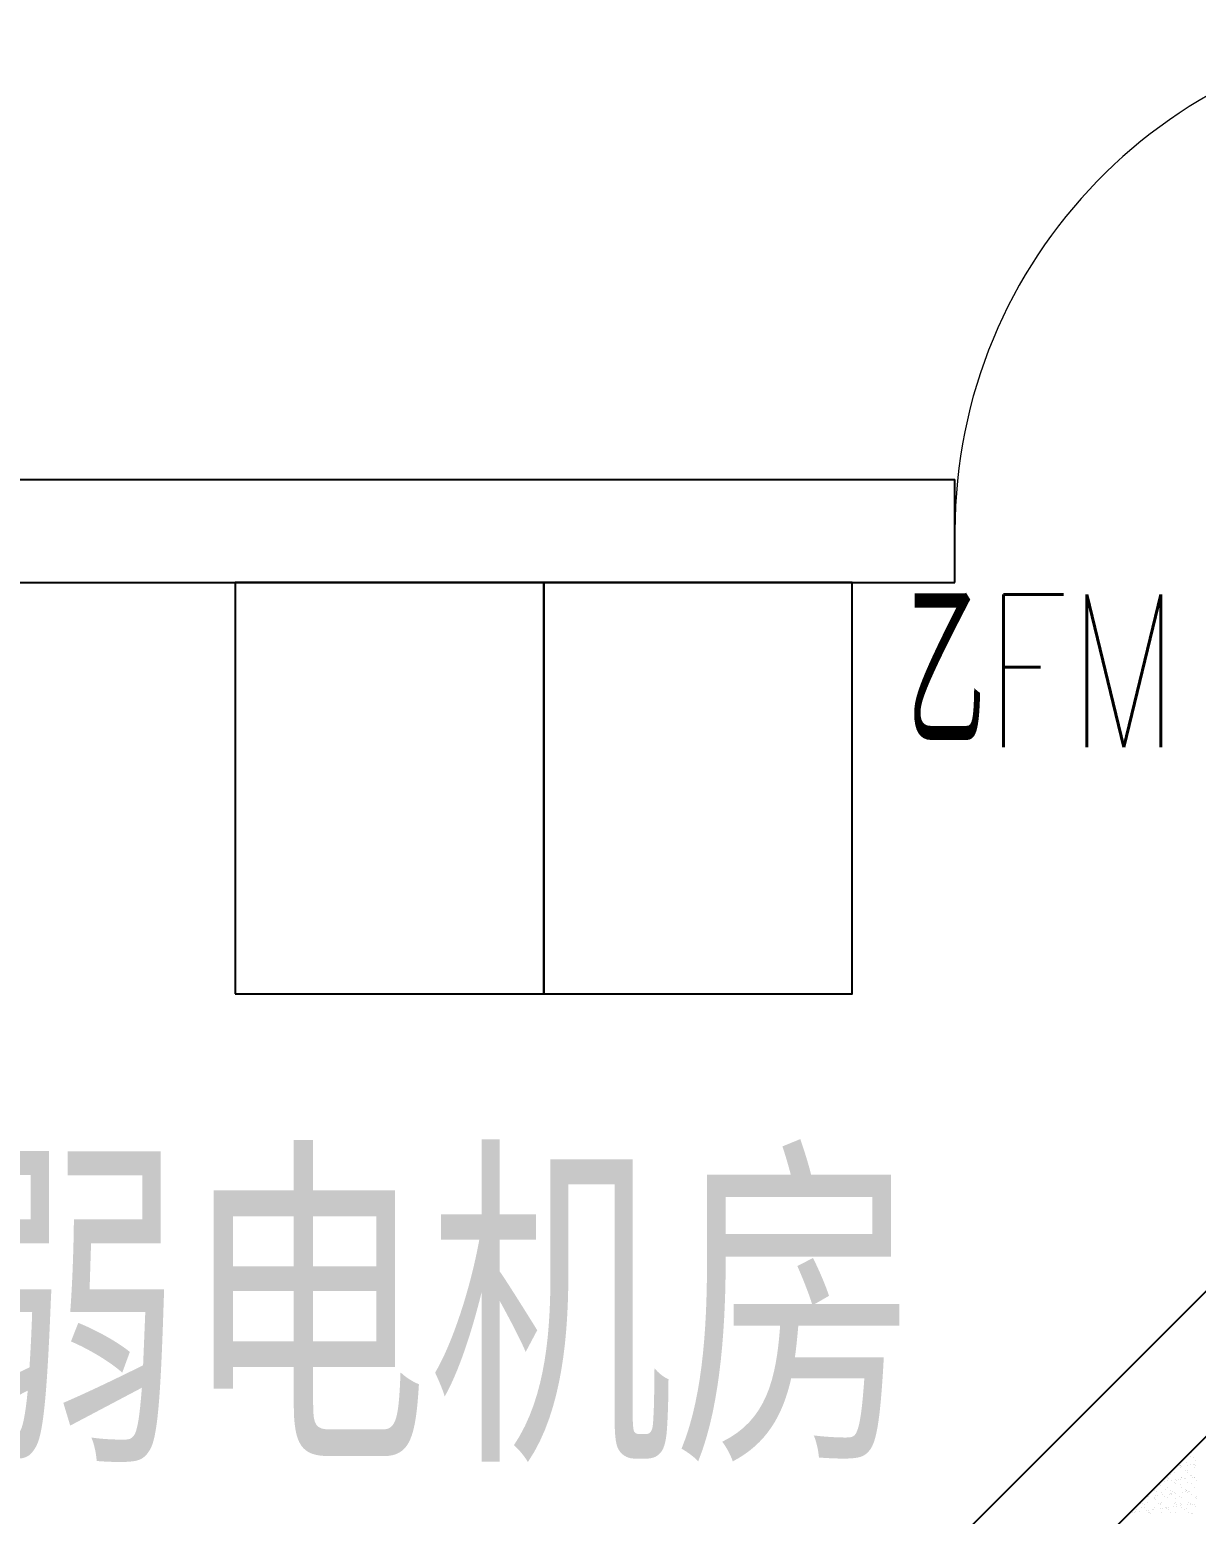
# Model space of a CAD drawing. Header units: millimetres. Extents: x 89805 to 1757503, y 48266 to 267832.
# Drawn here: x 950837 to 953107, y 127664 to 130551 of the extents above; entities that cross this region are included whole.
import ezdxf

# ---------------------------------------------------------------- set-up
doc = ezdxf.new("R2010")
doc.units = ezdxf.units.MM
doc.header["$LTSCALE"] = 1000
for name, color, linetype in [('A_TEXT', 7, 'Continuous'), ('WALL', 111, 'Continuous'), ('WINDOW', 2, 'Continuous'), ('WINDOW_TEXT', 7, 'Continuous')]:
    doc.layers.add(name, color=color, linetype=linetype)
doc.styles.add('_TCH_WINDOW', font='', dxfattribs={"bigfont": 'GBCBIG'})
doc.styles.get("Standard").update_dxf_attribs({"font": 'txt', "bigfont": 'gbcbig.shx'})
doc.styles.get('_TCH_WINDOW').set_extended_font_data('Simplex')

# ---------------------------------------------------------------- blocks, each defined once
blk = doc.blocks.new('$TCHSYS$DOOR2D')
for p, q in [((0.45, 0.975), (0.5, 0.975)), ((0.45, 0), (0.45, 0.975)), ((0.5, 0), (0.5, 0.975)), ((0.5, 0), (0.45, 0))]:
    blk.add_line(p, q)
at = {"lineweight": 13}
blk.add_arc((0.475, 0), 0.975, 91.4693, 180, dxfattribs=at)

msp = doc.modelspace()

# ---------------------------------------------------------------- linework, layer by layer
at = {"color": 8, "ltscale": 0.7}
for p, q in [((953074.6, 127758.5), (953074.6, 127758.5)), ((953074.9, 127759.1), (953074.9, 127759.1)), ((953075.5, 127758.2), (953075.5, 127758.2)), ((953076.1, 127755.2), (953076.1, 127755.2)), ((953076.8, 127757.5), (953076.8, 127757.5)), ((953088.2, 127764.4), (953088.2, 127764.4)), ((953089.1, 127760), (953089.1, 127760)), ((953094.3, 127760.7), (953094.3, 127760.7)), ((953095, 127777), (953095, 127777)), ((953097.7, 127783.6), (953097.7, 127783.6)), ((953101.6, 127761.3), (953101.6, 127761.3)), ((953101.7, 127774.8), (953101.7, 127774.8)), ((953102.3, 127755.5), (953102.3, 127755.5)), ((953102.4, 127761.8), (953102.4, 127761.8)), ((953105, 127767.9), (953105, 127767.9)), ((953105.8, 127758.6), (953105.8, 127758.6)), ((953044.5, 127728.3), (953044.5, 127728.3)), ((953047.4, 127736.1), (953047.4, 127736.1)), ((953049.7, 127729), (953049.7, 127729)), ((953049.8, 127734.9), (953049.8, 127734.9)), ((953051.6, 127733.5), (953051.6, 127733.5)), ((953055.4, 127740.7), (953055.4, 127740.7)), ((953057.8, 127730), (953057.8, 127730)), ((953063.2, 127745.3), (953063.2, 127745.3)), ((953065.4, 127731.6), (953065.4, 127731.6)), ((953067.2, 127729.9), (953067.2, 127729.9)), ((953071.4, 127731.8), (953071.4, 127731.8)), ((953076.6, 127732.5), (953076.6, 127732.5)), ((953076.8, 127735.9), (953076.8, 127735.9)), ((953078.5, 127736.2), (953078.5, 127736.2)), ((953082.7, 127733.5), (953082.7, 127733.5)), ((953084.7, 127733.6), (953084.7, 127733.6)), ((953085.5, 127749.5), (953085.5, 127749.5)), ((953088.8, 127745.2), (953088.8, 127745.2)), ((953089.8, 127748.9), (953089.8, 127748.9)), ((953095.4, 127740.4), (953095.4, 127740.4)), ((953097.3, 127738.7), (953097.3, 127738.7)), ((953098.3, 127735.4), (953098.3, 127735.4)), ((953102.9, 127736.2), (953102.9, 127736.2)), ((953103.5, 127736), (953103.5, 127736)), ((953106, 127730.7), (953106, 127730.7)), ((953012.5, 127698.6), (953012.5, 127698.6)), ((953013.2, 127698.3), (953013.2, 127698.3)), ((953015.8, 127704.4), (953015.8, 127704.4)), ((953024.3, 127711), (953024.3, 127711)), ((953026.8, 127700), (953026.8, 127700)), ((953028.5, 127708.4), (953028.5, 127708.4)), ((953032, 127700.7), (953032, 127700.7)), ((953035.3, 127722.8), (953035.3, 127722.8)), ((953035.6, 127723.7), (953035.6, 127723.7)), ((953037.1, 127721.1), (953037.1, 127721.1)), ((953037.7, 127725.7), (953037.7, 127725.7)), ((953038.3, 127706.4), (953038.3, 127706.4)), ((953040.1, 127701.8), (953040.1, 127701.8)), ((953043.7, 127698.7), (953043.7, 127698.7)), ((953045.8, 127713.1), (953045.8, 127713.1)), ((953050.4, 127715.7), (953050.4, 127715.7)), ((953053.7, 127703.6), (953053.7, 127703.6)), ((953055.4, 127711.1), (953055.4, 127711.1)), ((953055.8, 127704), (953055.8, 127704)), ((953057.6, 127702.3), (953057.6, 127702.3)), ((953058.9, 127704.3), (953058.9, 127704.3)), ((953059.6, 127708.4), (953059.6, 127708.4)), ((953063.9, 127726), (953063.9, 127726)), ((953064.5, 127706.7), (953064.5, 127706.7)), ((953066.8, 127723.8), (953066.8, 127723.8)), ((953067, 127705.3), (953067, 127705.3)), ((953074.8, 127698.7), (953074.8, 127698.7)), ((953075.9, 127721.9), (953075.9, 127721.9)), ((953077.4, 127716.6), (953077.4, 127716.6)), ((953078, 127697.4), (953078, 127697.4)), ((953080.6, 127707.1), (953080.6, 127707.1)), ((953085.8, 127707.8), (953085.8, 127707.8)), ((953085.9, 127712.8), (953085.9, 127712.8)), ((953086.6, 127711.2), (953086.6, 127711.2)), ((953087.7, 127711.1), (953087.7, 127711.1)), ((953089.5, 127725.9), (953089.5, 127725.9)), ((953090.1, 127706.6), (953090.1, 127706.6)), ((953090.8, 127708.5), (953090.8, 127708.5)), ((953093.9, 127708.9), (953093.9, 127708.9)), ((953096.4, 127703.1), (953096.4, 127703.1)), ((953097.9, 127723.8), (953097.9, 127723.8)), ((953103.6, 127717), (953103.6, 127717)), ((953104.2, 127697.7), (953104.2, 127697.7)), ((953106, 127698.8), (953106, 127698.8)), ((952987.4, 127669), (952987.4, 127669)), ((952989.5, 127673.5), (952989.5, 127673.5)), ((952995.5, 127670), (952995.5, 127670)), ((952997.5, 127684.8), (952997.5, 127684.8)), ((952999.9, 127676.9), (952999.9, 127676.9)), ((953001.2, 127685.9), (953001.2, 127685.9)), ((953005.4, 127683.3), (953005.4, 127683.3)), ((953006.2, 127676.8), (953006.2, 127676.8)), ((953009.1, 127671.8), (953009.1, 127671.8)), ((953011.9, 127686.2), (953011.9, 127686.2)), ((953014.3, 127672.5), (953014.3, 127672.5)), ((953020.6, 127673.6), (953020.6, 127673.6)), ((953022.4, 127673.6), (953022.4, 127673.6)), ((953025.4, 127696.5), (953025.4, 127696.5)), ((953025.7, 127695.3), (953025.7, 127695.3)), ((953026.1, 127677.2), (953026.1, 127677.2)), ((953027.6, 127693.6), (953027.6, 127693.6)), ((953032.4, 127686), (953032.4, 127686)), ((953036, 127675.4), (953036, 127675.4)), ((953036.3, 127685.6), (953036.3, 127685.6)), ((953036.6, 127683.3), (953036.6, 127683.3)), ((953039, 127687.1), (953039, 127687.1)), ((953041.2, 127676.1), (953041.2, 127676.1)), ((953046.2, 127676.5), (953046.2, 127676.5)), ((953048.1, 127674.8), (953048.1, 127674.8)), ((953049.3, 127677.1), (953049.3, 127677.1)), ((953051, 127696.4), (953051, 127696.4)), ((953051.6, 127677.1), (953051.6, 127677.1)), ((953051.8, 127673.6), (953051.8, 127673.6)), ((953062.9, 127678.9), (953062.9, 127678.9)), ((953063.5, 127686.1), (953063.5, 127686.1)), ((953065.1, 127687.5), (953065.1, 127687.5)), ((953066.3, 127694.4), (953066.3, 127694.4)), ((953067.7, 127683.4), (953067.7, 127683.4)), ((953068.1, 127679.6), (953068.1, 127679.6)), ((953076.2, 127680.7), (953076.2, 127680.7)), ((953076.3, 127685.2), (953076.3, 127685.2)), ((953078.1, 127683.6), (953078.1, 127683.6)), ((953078.7, 127678.1), (953078.7, 127678.1)), ((953082.9, 127673.7), (953082.9, 127673.7)), ((953086.8, 127675.6), (953086.8, 127675.6)), ((953089.8, 127682.5), (953089.8, 127682.5)), ((953090.7, 127687.4), (953090.7, 127687.4)), ((953094.6, 127686.1), (953094.6, 127686.1)), ((953095, 127683.1), (953095, 127683.1)), ((953098.9, 127683.4), (953098.9, 127683.4)), ((953103.2, 127684.2), (953103.2, 127684.2)), ((953104.8, 127678.4), (953104.8, 127678.4)), ((953106.4, 127694), (953106.4, 127694)), ((952982.2, 127668.3), (952982.2, 127668.3)), ((952987, 127667), (952987, 127667)), ((953012.6, 127666.9), (953012.6, 127666.9)), ((953016.2, 127667.7), (953016.2, 127667.7)), ((953018, 127666), (953018, 127666)), ((953039.6, 127667.9), (953039.6, 127667.9)), ((953056.8, 127666.8), (953056.8, 127666.8)), ((953065.8, 127668.2), (953065.8, 127668.2)), ((953091.3, 127668.1), (953091.3, 127668.1)), ((953096.8, 127666.5), (953096.8, 127666.5)), ((953098.6, 127664.8), (953098.6, 127664.8))]:
    msp.add_line(p, q, dxfattribs=at)
at = {"color": 3, "ltscale": 0.7}
msp.add_lwpolyline([(954986.9, 129676.3), (950842.6, 125532), (950948.6, 125425.9), (955199, 129676.3)], dxfattribs=at)
at = {"color": 6, "ltscale": 0.7}
for points in [[(951237, 128676.3), (951837, 128676.3), (951837, 129476.3), (951237, 129476.3)], [(951837, 128676.3), (952437, 128676.3), (952437, 129476.3), (951837, 129476.3)]]:
    msp.add_lwpolyline(points, close=True, dxfattribs=at)
at = {"layer": 'WALL', "color": 4, "ltscale": 0.7}
msp.add_line((952637, 129476.3), (952637, 129676.3), dxfattribs=at)
for points in [[(950637, 129676.3), (952637, 129676.3)], [(950837, 125526.5), (954986.9, 129676.3)], [(950837, 125526.5), (954986.9, 129676.3)], [(950637, 129476.3), (952637, 129476.3)], [(953637, 129476.3), (954503, 129476.3), (954503.3, 129475.6), (950637, 125609.3)]]:
    msp.add_lwpolyline(points, dxfattribs=at)

# ---------------------------------------------------------------- block references
at = {"layer": 'WINDOW'}
ref = msp.add_blockref('$TCHSYS$DOOR2D', (953137, 129576.3), dxfattribs=dict(at, xscale=1000, yscale=1000, zscale=1000))
ref.add_attrib('A', '乙FM1023', (952544.2, 129155.7), dxfattribs={"layer": 'WINDOW_TEXT', "ltscale": 0.7, "height": 297.5, "style": '_TCH_WINDOW', "width": 0.705882})

# ---------------------------------------------------------------- texts
at = {"layer": 'A_TEXT', "color": 2, "ltscale": 0.7, "insert": (950657.6, 128320.3), "char_height": 500, "width": 4100.688, "attachment_point": 1}
msp.add_mtext('{\\fSimHei|b0|i0|c134|p49;\\W0.7;弱电机房}', dxfattribs=at)

doc.saveas('drawing.dxf')
